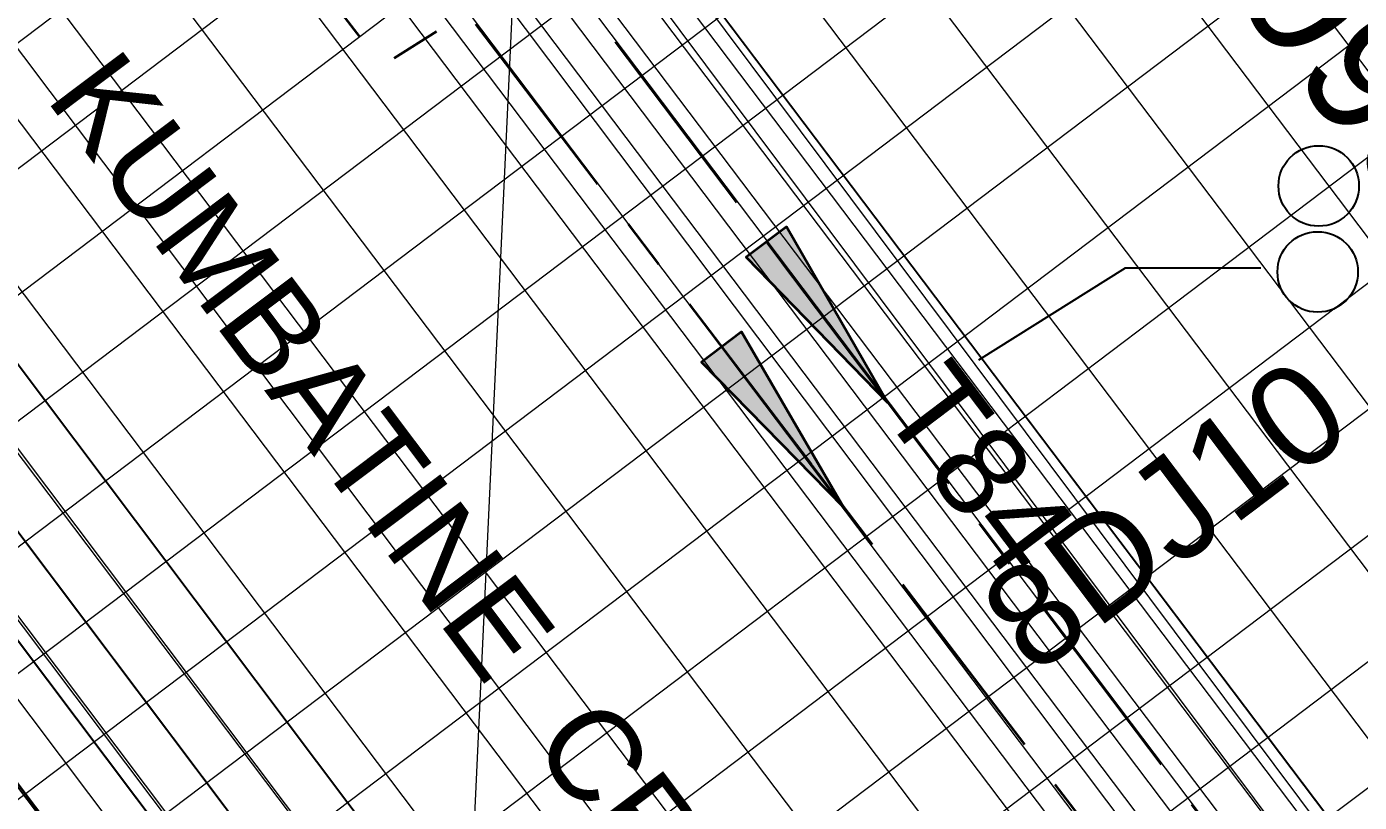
# Model space of a CAD drawing. Header units: metres. Extents: x 308278 to 310511, y 6271134 to 6272874.
# Drawn here: x 309018.6 to 309045.1, y 6272077.39 to 6272092.81 of the extents above; entities that cross this region are included whole.
import ezdxf
from ezdxf.enums import TextEntityAlignment as Align

# ---------------------------------------------------------------- set-up
doc = ezdxf.new("R2010")
doc.units = ezdxf.units.M
for name, pattern in [('Cable Exist UG', [7, 4, -1, 1, -1]), ('CENTERX2', [4, 2.5, -0.5, 0.5, -0.5]), ('DASHED', [19.05, 12.7, -6.35])]:
    doc.linetypes.add(name, pattern=pattern)
doc.layers.get('0').update_dxf_attribs({"color": 6})
for name, color, linetype, lineweight in [('_User Miscellaneous1', 30, 'Continuous', 13), ('_User_HV_Exist', 1, 'Continuous', 35), ('_User_LV_Exist', 5, 'Continuous', 35), ('Cadastre Developer_SP_NEW', 92, 'Continuous', 15), ('Cadastre Land Parcels_SP_EXT', 118, 'Continuous', 15), ('Cadastre Roads_SP_EXT', 218, 'Continuous', 15), ('Mains_LV_EXT', 163, 'Continuous', 25)]:
    doc.layers.add(name, color=color, linetype=linetype, lineweight=lineweight)
doc.layers.add('_User Miscellaneous10', color=252, linetype='Continuous', lineweight=13, plot=False, transparency=0.85)
doc.layers.add('_User Miscellaneous12', color=252, linetype='Continuous', lineweight=13, plot=False, transparency=0.5)
doc.layers.add('Cadastre Roads_SP_NEW', color=214, linetype='Continuous', lineweight=15, transparency=0.8)
for name, color, linetype in [('Duct_SP_EXT', 30, 'Continuous'), ('Mains_HV_New_V17', 2, 'Cable x'), ('Trench_SP_NEW', 2, 'Continuous')]:
    doc.layers.add(name, color=color, linetype=linetype)
doc.styles.get("Standard").update_dxf_attribs({"font": 'arial.ttf'})
doc.styles.add('SWG_LABEL', font='arial.ttf')
doc.styles.add('SWITCH_LABEL', font='arial.ttf', dxfattribs={"height": 2})
doc.linetypes.add('Cable x', pattern='A,4.5,-0.01,["X",Standard,S=1.25,R=0,X=0,Y=-0.65],-1.2', length=5.71)
doc.linetypes.add('IE Trench HV', pattern='A,4,-0.4,["/",Standard,S=2,R=0,X=0.25,Y=-1],-1.6', length=6)

# ---------------------------------------------------------------- blocks, each defined once
blk = doc.blocks.new('DUCT_EXT')
blk.add_circle((0, 0.8), 0.8)
at = {"flags": 1}
blk.add_attdef('Z', (0, 0), '', height=0.2, dxfattribs=at)
at = {"flags": 9}
for tag, p in [('DUCT_CODE', (0, 0)), ('XSECT_TYPE', (0, -0.2)), ('STATE', (0, -0.6)), ('FB_REFERENCE', (0, -0.4)), ('NOTES', (0, -0.8))]:
    blk.add_attdef(tag, text='', height=0.2, dxfattribs=at).set_placement(p, align=Align.MIDDLE_LEFT)
blk = doc.blocks.new('*U355')
at = {"transparency": 33554559}
for p, q in [((-32, 50), (-32, -50)), ((-30, 50), (-30, -50)), ((-28, 50), (-28, -50)), ((-26, 50), (-26, -50)), ((-24, 50), (-24, -50)), ((-22, 50), (-22, -50)), ((-20, 50), (-20, -50)), ((-18, 50), (-18, -50)), ((-16, 50), (-16, -50)), ((-14, 50), (-14, -50)), ((-12, 50), (-12, -50)), ((-10, 50), (-10, -50)), ((-8, 50), (-8, -50)), ((-6, 50), (-6, -50)), ((-4, 50), (-4, -50)), ((-50, -12), (50, -12)), ((-50, -14), (50, -14)), ((-50, -16), (50, -16)), ((-50, -18), (50, -18)), ((-50, -20), (50, -20)), ((-50, -22), (50, -22)), ((-50, -24), (50, -24)), ((-50, -26), (50, -26)), ((-50, -28), (50, -28)), ((-50, -30), (50, -30)), ((-50, -32), (50, -32)), ((-50, -34), (50, -34)), ((-50, -36), (50, -36)), ((-50, -38), (50, -38)), ((-50, -40), (50, -40)), ((-50, -42), (50, -42))]:
    blk.add_line(p, q, dxfattribs=at)
blk = doc.blocks.new('SWG_SIE_SU_NEW')
at = {"linetype": 'CENTERX2'}
h = blk.add_hatch(color=256, dxfattribs=at)
h.dxf.hatch_style = 1
edge = h.paths.add_edge_path()
edge.add_arc((9, 0), 0.25, 0, 360)
at = {"linetype": 'Continuous'}
blk.add_line((6.25, 0.75), (2.491, 2.118), dxfattribs=at)
at = {"linetype": 'CENTERX2'}
for p, q in [((0, 0), (1.5, 0)), ((7, 0), (10, 0))]:
    blk.add_line(p, q, dxfattribs=at)
at = {"linetype": 'DASHED', "ltscale": 0.075}
blk.add_lwpolyline([(4.371, 1.434), (4.371, 4.371), (7.566, 4.371)], dxfattribs=at)
for centre in [(2.25, 0), (6.25, 0)]:
    blk.add_circle(centre, 0.75)
at = {"linetype": 'CENTERX2'}
blk.add_circle((9, 0), 0.25, dxfattribs=at)
at = {"flags": 8}
blk.add_attdef('ASSET_NUM', text='', height=2, rotation=180, dxfattribs=at).set_placement((-3, 0.012), align=Align.MIDDLE_LEFT)
at = {"flags": 1}
blk.add_attdef('Z', (0, 0), '', height=0.2, dxfattribs=at)
at = {"style": 'SWITCH_LABEL', "flags": 9}
blk.add_attdef('STREET_CODE', text='', height=0.2, dxfattribs=at).set_placement((0, 0), align=Align.MIDDLE_LEFT)
at = {"flags": 9}
for tag, p in [('ORIENTATION', (0, -0.2)), ('USAGE', (0, -0.6)), ('PARENT', (0, -0.4)), ('SUBURB', (0, -0.8)), ('STREETNAME', (0, -1)), ('LOCATION', (0, -1.2)), ('NOTES', (0, -1.4)), ('OWNED_BY', (-0.003, -1.619)), ('OPERATED_BY', (-0.009, -1.841)), ('MAINTAINED_BY', (-0.011, -2.048))]:
    blk.add_attdef(tag, text='', height=0.2, dxfattribs=at).set_placement(p, align=Align.MIDDLE_LEFT)
blk = doc.blocks.new('ARROW')
h = blk.add_hatch(color=256)
h.dxf.hatch_style = 1
h.paths.add_polyline_path([(-4, 0), (0, -0.5), (0, 0.5)])
blk.add_line((-0.5, 0), (-4, 0))
at = {"flags": 128}
blk.add_lwpolyline([(-4, 0), (0, -0.5), (0, 0.5)], close=True, dxfattribs=at)
blk.add_circle((0, 0), 0.0001)

msp = doc.modelspace()

# ---------------------------------------------------------------- linework, layer by layer
at = {"layer": '_User Miscellaneous1'}
for p, q in [((309046.916, 6272073.447), (309028.835, 6272097.626)), ((309046.346, 6272073.007), (309028.258, 6272097.195))]:
    msp.add_line(p, q, dxfattribs=at)
at = {"layer": '_User Miscellaneous10', "flags": 128}
for points in [[(308947.659, 6272204.886), (308959.421, 6272189.261), (308998.565, 6272218.831), (309018.727, 6272214.257), (308981.857, 6272186.367), (308972.346, 6272179.213), (308971.57, 6272173.606), (308985.454, 6272155.23), (309012.737, 6272119.118), (309018.661, 6272117.987), (309026.716, 6272124.021), (309049.477, 6272141.17), (309055.04, 6272145.361), (309067.546, 6272132.428), (309029.403, 6272103.69), (309028.491, 6272098.26), (309036.916, 6272087.106), (309053.299, 6272065.429), (309058.917, 6272057.978), (309059.64, 6272057.021)], [(308946.86, 6272204.285), (308959.224, 6272187.859), (308998.797, 6272217.753), (309016.409, 6272213.757), (308981.255, 6272187.165), (308971.412, 6272179.762), (308970.523, 6272173.333), (308984.657, 6272154.627), (309012.171, 6272118.208), (309018.908, 6272116.922), (309027.316, 6272123.221), (309050.079, 6272140.371), (309054.936, 6272144.031), (309066.041, 6272132.546), (309028.483, 6272104.249), (309027.433, 6272098.001), (309036.119, 6272086.503), (309052.501, 6272064.826), (309058.119, 6272057.376), (309058.842, 6272056.418)], [(308946.061, 6272203.683), (308959.028, 6272186.457), (308999.029, 6272216.675), (309014.091, 6272213.258), (308980.652, 6272187.964), (308970.478, 6272180.311), (308969.475, 6272173.06), (308983.859, 6272154.024), (309011.605, 6272117.298), (309019.154, 6272115.857), (309027.917, 6272122.422), (309050.681, 6272139.573), (309054.831, 6272142.7), (309064.536, 6272132.664), (309027.563, 6272104.808), (309026.375, 6272097.742), (309035.321, 6272085.9), (309051.702, 6272064.223), (309057.321, 6272056.773), (309058.044, 6272055.816)], [(308945.262, 6272203.082), (308958.831, 6272185.055), (308999.261, 6272215.597), (309011.773, 6272212.758), (308980.05, 6272188.762), (308969.545, 6272180.86), (308968.428, 6272172.787), (308983.061, 6272153.421), (309011.04, 6272116.388), (309019.4, 6272114.792), (309028.518, 6272121.622), (309051.282, 6272138.774), (309054.727, 6272141.369), (309063.031, 6272132.782), (309026.643, 6272105.367), (309025.318, 6272097.483), (309034.523, 6272085.297), (309050.904, 6272063.621), (309056.522, 6272056.171), (309057.246, 6272055.213)], [(308944.463, 6272202.481), (308958.635, 6272183.654), (308999.493, 6272214.519), (309009.455, 6272212.259), (308979.448, 6272189.56), (308968.611, 6272181.409), (308967.381, 6272172.514), (308982.263, 6272152.818), (309010.474, 6272115.478), (309019.646, 6272113.727), (309029.118, 6272120.823), (309051.884, 6272137.975), (309054.623, 6272140.039), (309061.526, 6272132.9), (309025.723, 6272105.926), (309024.26, 6272097.224), (309033.725, 6272084.695), (309050.106, 6272063.018), (309055.724, 6272055.569), (309056.448, 6272054.61)], [(308943.664, 6272201.879), (308958.438, 6272182.252), (308999.725, 6272213.441), (309007.137, 6272211.759), (308978.846, 6272190.359), (308967.678, 6272181.959), (308966.334, 6272172.242), (308981.465, 6272152.215), (309009.908, 6272114.567), (309019.893, 6272112.662), (309029.719, 6272120.023), (309052.486, 6272137.177), (309054.518, 6272138.708), (309060.02, 6272133.018), (309024.803, 6272106.485), (309023.203, 6272096.965), (309032.927, 6272084.092), (309049.308, 6272062.416), (309054.925, 6272054.967), (309055.65, 6272054.007)], [(309042.965, 6272053.473), (308984.726, 6272130.879), (308935.702, 6272093.707)], [(309042.166, 6272052.872), (308984.53, 6272129.476), (308935.795, 6272092.522)], [(309041.367, 6272052.27), (308984.334, 6272128.072), (308935.888, 6272091.338)], [(309040.568, 6272051.669), (308984.139, 6272126.669), (308935.98, 6272090.153)], [(309039.769, 6272051.068), (308983.943, 6272125.266), (308936.073, 6272088.969)], [(309038.97, 6272050.467), (308983.747, 6272123.863), (308936.166, 6272087.784)]]:
    msp.add_lwpolyline(points, dxfattribs=at)
at = {"layer": '_User Miscellaneous10', "color": 4, "flags": 128}
for points in [[(308946.301, 6272203.864), (308959.087, 6272186.878), (308998.959, 6272216.998), (309014.786, 6272213.408), (308980.833, 6272187.724), (308970.758, 6272180.147), (308969.79, 6272173.142), (308984.098, 6272154.205), (309011.775, 6272117.571), (309019.08, 6272116.177), (309027.737, 6272122.661), (309050.5, 6272139.812), (309054.863, 6272143.099), (309064.988, 6272132.629), (309027.839, 6272104.64), (309026.693, 6272097.82), (309035.56, 6272086.081), (309051.942, 6272064.404), (309057.56, 6272056.954), (309058.284, 6272055.996)], [(309040.328, 6272051.489), (308984.08, 6272126.248), (308936.008, 6272089.798)]]:
    msp.add_lwpolyline(points, dxfattribs=at)
at = {"layer": '_User_LV_Exist', "linetype": 'Cable Exist UG', "flags": 128}
msp.add_lwpolyline([(309040.045, 6272114.298), (309037.87, 6272115.167), (309037.87, 6272115.167), (309025.769, 6272105.886), (309024.115, 6272096.667), (309025.55, 6272094.61), (309029.198, 6272093.959), (309029.198, 6272093.959), (309046.816, 6272070.654), (309050.924, 6272073.729), (309052.666, 6272073.306)], dxfattribs=at)
at = {"layer": '_User_LV_Exist', "color": 2, "linetype": 'Cable Exist UG', "flags": 128}
msp.add_lwpolyline([(309014.194, 6272113.547), (309014.194, 6272113.547), (309014.194, 6272113.547), (309020.206, 6272105.902), (309022.841, 6272102.2), (309022.841, 6272102.2), (309022.083, 6272096.642), (309025.67, 6272092.029), (309027.35, 6272093.087), (309045.828, 6272068.844), (309051.003, 6272072.586), (309052.72, 6272073.319)], dxfattribs=at)
at = {"layer": 'Cadastre Developer_SP_NEW', "linetype": 'Continuous'}
for points in [[(309027.001, 6272066.333), (308983.747, 6272123.863), (308899.408, 6272059.913), (308965.756, 6272019.836), (309027.001, 6272066.333)], [(309063.259, 6272083.756), (309041.391, 6272112.722), (309029.403, 6272103.69), (309028.491, 6272098.26), (309028.639, 6272098.064), (309048.012, 6272072.416), (309063.259, 6272083.756)]]:
    msp.add_lwpolyline(points, close=True, dxfattribs=at)
at = {"layer": 'Cadastre Land Parcels_SP_EXT', "linetype": 'Continuous'}
for points in [[(309027.001, 6272066.333), (308983.983, 6272123.301), (308899.805, 6272059.389), (308965.756, 6272019.836), (309027.001, 6272066.333)], [(309063.259, 6272083.756), (309041.391, 6272112.722), (309029.403, 6272103.69), (309028.491, 6272098.26), (309028.639, 6272098.064), (309048.012, 6272072.416), (309063.259, 6272083.756)]]:
    msp.add_lwpolyline(points, close=True, dxfattribs=at)
at = {"layer": 'Cadastre Roads_SP_EXT', "linetype": 'Continuous'}
msp.add_lwpolyline([(309067.201, 6272046.611), (309067.393, 6272046.756), (309067.367, 6272046.79), (309048.012, 6272072.416), (309028.639, 6272098.064), (309028.491, 6272098.26), (309028.473, 6272097.885), (309027.001, 6272066.333), (309051.973, 6272033.23), (309067.201, 6272046.611)], close=True, dxfattribs=at)
at = {"layer": 'Cadastre Roads_SP_NEW'}
for p, q in [((309075.94, 6272015.994), (308991.34, 6272128.332)), ((309025.771, 6272096.409), (309222.464, 6271835.227))]:
    msp.add_line(p, q, dxfattribs=at)
at = {"layer": 'Duct_SP_EXT'}
msp.add_lwpolyline([(309043.137, 6272088.002), (309040.444, 6272088.002), (309037.525, 6272086.176)], dxfattribs=at)
at = {"layer": 'Mains_HV_New_V17', "color": 1, "linetype": 'Cable x', "flags": 128}
for points in [[(309050.106, 6272061.045), (309046.342, 6272065.946), (309036.61, 6272058.594), (308984.334, 6272128.072), (308974.254, 6272133.356), (308967.24, 6272128.049), (308951.629, 6272116.238, -0.283383), (308934.347, 6272115.199), (308913.12, 6272126.582, -0.060191), (308890.153, 6272142.732), (308894.258, 6272145.61), (308902.222, 6272151.641), (308896.694, 6272158.956), (308908.662, 6272167.999)], [(309054.533, 6272079.659), (309055.739, 6272078.063), (309048.609, 6272072.57), (309043.907, 6272069.173), (309043.907, 6272069.173), (309043.907, 6272069.173), (309043.907, 6272069.173), (309043.907, 6272069.173), (309035.763, 6272063.045), (308984.726, 6272130.879), (308974.418, 6272135.985), (308967.095, 6272130.447), (308950.452, 6272117.855, -0.282745), (308935.293, 6272116.961), (308914.071, 6272128.341, -0.041196), (308896.409, 6272139.939), (308905.738, 6272146.988), (308911.164, 6272139.808), (308923.131, 6272148.851)]]:
    msp.add_lwpolyline(points, format="xyb", dxfattribs=at)
at = {"layer": 'Trench_SP_NEW', "color": 2, "linetype": 'IE Trench HV', "ltscale": 0.7, "flags": 128}
msp.add_lwpolyline([(309033.561, 6272060.483), (308984.08, 6272126.248)], dxfattribs=at)

# ---------------------------------------------------------------- block references
at = {"layer": '_User Miscellaneous12', "rotation": 307.0774477629857}
msp.add_blockref('*U355', (309064.107, 6272086.894), dxfattribs=at)
at = {"layer": '_User_HV_Exist', "linetype": 'CENTERX2'}
ref = msp.add_blockref('SWG_SIE_SU_NEW', (309048.504, 6272087.637), dxfattribs=dict(at, rotation=307.0774477777459))
ref.add_attrib('ASSET_NUM', 'B7993', dxfattribs={"layer": '0', "height": 2.5, "rotation": 127.0318, "style": 'SWG_LABEL', "text_generation_flag": 6}).set_placement((309047.067, 6272089.559), align=Align.MIDDLE_RIGHT)
at = {"layer": '_User_LV_Exist'}
for p, rotation in [((309033.306, 6272088.525), 127.0879265842114), ((309032.417, 6272086.439), 127.3132129312062)]:
    msp.add_blockref('ARROW', p, dxfattribs=dict(at, rotation=rotation))
at = {"layer": 'Duct_SP_EXT'}
for p in [(309044.289, 6272088.839), (309044.269, 6272087.13)]:
    msp.add_blockref('DUCT_EXT', p, dxfattribs=at)

# ---------------------------------------------------------------- texts
at = {"layer": '_User_HV_Exist', "ltscale": 20}
msp.add_text('KUMBATINE  CRESCENT', height=1.8, rotation=306.9041, dxfattribs=at).set_placement((309027.929, 6272079.436), align=Align.CENTER)
at = {"layer": '_User_HV_Exist', "insert": (309044.462, 6272085.522), "char_height": 2, "attachment_point": 6, "rotation": 37.0774}
msp.add_mtext('8DJ10', dxfattribs=at)
at = {"layer": 'Mains_LV_EXT'}
msp.add_text('T84', height=1.8, rotation=307.1018, dxfattribs=at).set_placement((309035.52, 6272085.213))

doc.saveas('drawing.dxf')
